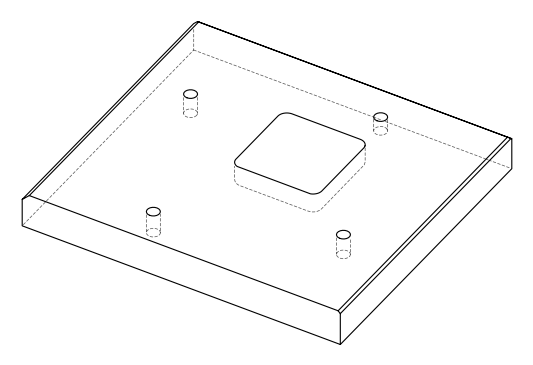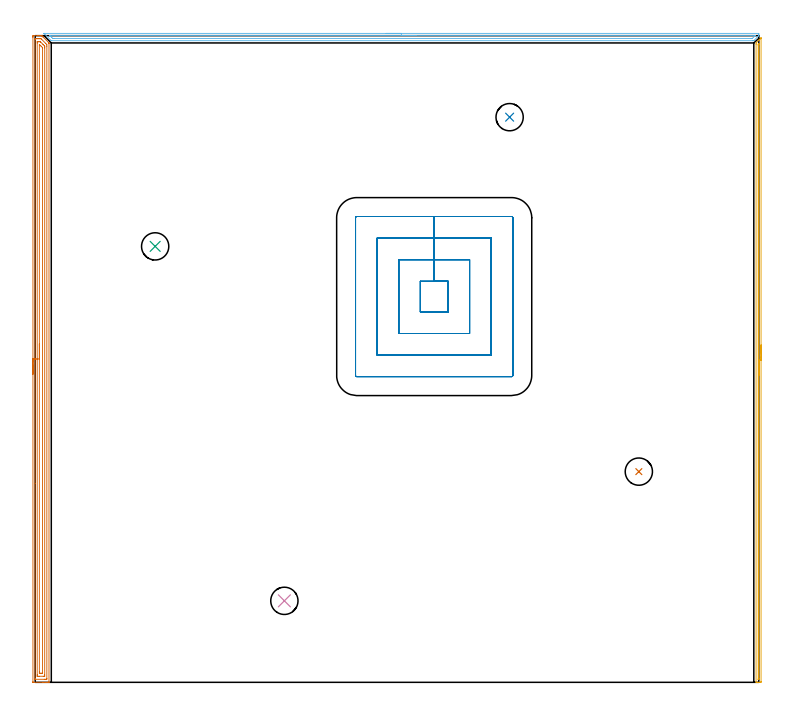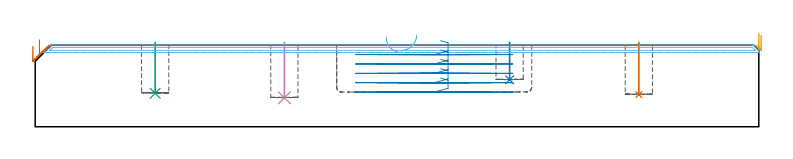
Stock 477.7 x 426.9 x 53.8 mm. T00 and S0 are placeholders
(PLAN: 8 operations, 2 tool changes, 40.1 min)
(1 INDEXABLE_INSERT_DRILL_BLIND_HOLE_FROM_SOLID | STEP1POCKET | NXT0302_007 | 0.14 min | 8224 mm3)
(2 INDEXABLE_INSERT_DRILL_BLIND_HOLE_FROM_SOLID_1 | STEP1POCKET_1 | NXT0302_007 | 0.1 min | 5735 mm3)
(3 INDEXABLE_INSERT_DRILL_BLIND_HOLE_FROM_SOLID_2 | STEP1POCKET_2 | NXT0302_007 | 0.14 min | 7995 mm3)
(4 INDEXABLE_INSERT_DRILL_BLIND_HOLE_FROM_SOLID_3 | STEP1POCKET_3 | NXT0302_007 | 0.15 min | 8756 mm3)
(5 AREA_MILL | FG_CHAMFER_SURFACE | UGT0205_001 | 6.93 min | 2325 mm3)
(6 AREA_MILL_1 | FG_CHAMFER_SURFACE_1 | UGT0205_001 | 7.68 min | 5450 mm3)
(7 AREA_MILL_2 | FG_CHAMFER_SURFACE_2 | UGT0205_001 | 13.87 min | 23917 mm3)
(8 MILL_RECTANGULAR_POCKET | POCKET_RECTANGULAR_STRAIGHT | NXT0201_007 | Follow Part, ap 6.25, ae 75% | 11.08 min | 514372 mm3)
(TOOL NXT0302_007 | Index. Insert Drill 18mm [880-D1800L25-05] | D18 PA176 FL90 Z2)
(TOOL UGT0205_001 | Chamfer Mill 20 x 3 x 45 deg. | D20 FL50 Z2)
(TOOL NXT0201_007 | ENDMILL 25mm [R216.25-25050GCK54P 1620] | D25 R3 FL54 Z5)
(OP 1 INDEXABLE_INSERT_DRILL_BLIND_HOLE_FROM_SOLID)
G17 G21 G94 G90
T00 M6
G54
G17 G0 G90 X398.5 Y139.1 S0 M3
G43 Z63.8 H1
G94 G81 G98 Z21.2 F250. R55.8
G80
M5
M2
(OP 2 INDEXABLE_INSERT_DRILL_BLIND_HOLE_FROM_SOLID_1)
G17 G21 G94 G90
T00 M6
G54
G17 G0 G90 X313.2 Y373.1 S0 M3
G43 Z63.8 H1
G94 G81 G98 Z31. F250. R55.8
G80
M5
M2
(OP 3 INDEXABLE_INSERT_DRILL_BLIND_HOLE_FROM_SOLID_2)
G17 G21 G94 G90
T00 M6
G54
G17 G0 G90 X79.2 Y287.8 S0 M3
G43 Z63.8 H1
G94 G81 G98 Z22.1 F250. R55.8
G80
M5
M2
(OP 4 INDEXABLE_INSERT_DRILL_BLIND_HOLE_FROM_SOLID_3)
G17 G21 G94 G90
T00 M6
G54
G17 G0 G90 X164.5 Y53.8 S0 M3
G43 Z63.8 H1
G94 G81 G98 Z19.1 F250. R55.8
G80
M5
M2
(OP 5 AREA_MILL)
G17 G21 G94 G90
T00 M6
G54
G17 G0 G90 X479.2 Y222.7 S1061 M3
G43 Z63.8 H0
Z60.5
G94 G1 Y222.662 Z59.628 F250.
Y222.548 Z58.763
Y222.359 Z57.912
Y222.097 Z57.08
Y221.763 Z56.274
Y221.36 Z55.5
Y220.892 Z54.764
Y220.36 Z54.072
Y219.771 Z53.429
Y219.128 Z52.839
Y218.436 Z52.308
Y217.7 Z51.84
Y216.926 Z51.437
Y216.12 Z51.103
Y215.288 Z50.841
Y214.437 Z50.652
Y213.572 Z50.538
Y212.7 Z50.5
X479.199 Y0.613 Z50.501
X479.196 Y0.269
X479.192 Y0.01 Z50.503
X478.86 Y0. Z50.834
X478.313 Z51.384
X477.987 Z51.709
X477.439 Z52.257
X477.113 Z52.581
X476.153 Z53.546
X476.024 Y0.003 Z53.668
X475.902 Y0.01 Z53.788
X475.9 Y0.167 Z53.8
Y421.215
X475.907 Y422.1 Z53.793
X475.911 Y422.108 Z53.789
X476.24 Y422.441 Z53.457
X477.413 Y423.614 Z52.284
X477.55 Y423.752 Z52.146
X477.693 Y423.894 Z52.005
X477.841 Y424.042 Z51.857
X477.987 Y424.189 Z51.708
X478.139 Y424.34 Z51.558
X478.268 Y424.469 Z51.43
X478.424 Y424.626 Z51.271
X478.936 Y425.137 Z50.763
X479.056 Y425.257 Z50.643
X479.184 Y425.382 Z50.514
X479.195 Y425.384 Z50.504
X479.199 Y425.382 Z50.499
X479.2 Y212.7 Z50.5
X477.786 Z51.914
Y2.605
X477.785 Y2.399 Z51.915
X477.784 Y2.294 Z51.916
X477.779 Y2.013 Z51.921
X477.501 Y2.003 Z52.199
X477.361 Z52.339
X477.332 Y2.006 Z52.368
X477.323 Y2.01 Z52.377
X477.32 Y2.017 Z52.38
X477.317 Y2.051 Z52.383
X477.315 Y2.193 Z52.385
Y420.322
X477.317 Y420.804 Z52.383
X477.32 Y421.004 Z52.38
X477.323 Y421.061 Z52.377
X477.355 Y421.097 Z52.345
X477.466 Y421.215 Z52.234
X477.568 Y421.315 Z52.132
X477.734 Y421.473 Z51.966
X477.779 Y421.514 Z51.921
X477.782 Y421.424 Z51.918
X477.785 Y421.215 Z51.915
Y421.01
X477.786 Y212.7 Z51.914
Y211.828 Z51.952
Y210.964 Z52.066
Y210.112 Z52.255
Y209.28 Z52.517
Y208.474 Z52.851
Y207.7 Z53.254
Y206.964 Z53.723
Y206.272 Z54.254
Y205.629 Z54.843
Y205.04 Z55.486
Y204.509 Z56.178
Y204.04 Z56.914
Y203.637 Z57.688
Y203.303 Z58.494
Y203.041 Z59.326
Y202.852 Z60.178
Y202.738 Z61.043
Y202.7 Z61.914
G0 Z63.8
M5
M2
(OP 6 AREA_MILL_1)
G17 G21 G94 G90
T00 M6
G54
G17 G0 G90 X231.75 Y428.4 S1061 M3
G43 Z63.8 H0
Z59.
G94 G1 X231.788 Z58.128 F250.
X231.902 Z57.264
X232.091 Z56.412
X232.353 Z55.58
X232.687 Z54.774
X233.09 Z54.
X233.559 Z53.264
X234.09 Z52.572
X234.679 Z51.929
X235.322 Z51.34
X236.014 Z50.808
X236.75 Z50.34
X237.524 Z49.937
X238.33 Z49.603
X239.162 Z49.341
X240.014 Z49.152
X240.878 Z49.038
X241.75 Z49.
X477.532
X477.602 Y428.397 Z49.003
X477.69 Y428.392 Z49.006
X477.7 Y428.007 Z49.393
Y427.565 Z49.834
X477.692 Y426.899 Z50.5
X477.689 Y426.893 Z50.506
X477.532 Y426.732 Z50.667
X474.567 Y423.767 Z53.632
X474.406 Y423.609 Z53.791
X474.4 Y423.607 Z53.793
X473.513 Y423.6 Z53.8
X10.88
X10.605 Y423.604 Z53.79
X10.471 Y423.729 Z53.671
X6.117 Y428.082 Z49.316
X5.966 Y428.233 Z49.164
X5.819 Y428.383 Z49.015
X5.817 Y428.394 Z49.003
X5.819 Y428.399 Z48.999
X241.75 Y428.4 Z49.
Y426.986 Z50.414
X475.207 Y426.985 Z50.415
X475.241
X475.299 Y426.981 Z50.419
X475.31 Y426.98 Z50.42
X475.307 Y426.968 Z50.432
X475.299 Y426.951 Z50.449
X475.271 Y426.921 Z50.479
X475.243 Y426.893 Z50.507
X473.485 Y425.135 Z52.265
X473.454 Y425.107 Z52.293
X473.357 Y425.021 Z52.379
X472.712 Y425.014 Z52.386
X12.667
X11.865 Y425.015 Z52.385
X11.773 Y425.017 Z52.383
X11.682 Y425.021 Z52.379
X11.635 Y425.027 Z52.373
X11.605 Y425.052 Z52.348
X11.546 Y425.107 Z52.293
X10.88 Y425.769 Z51.631
X10.65 Y426. Z51.4
X9.987 Y426.663 Z50.737
X9.76 Y426.893 Z50.507
X9.687 Y426.972 Z50.428
X9.683 Y426.978 Z50.422
X9.693 Y426.98 Z50.42
X9.74 Y426.984 Z50.416
X9.802 Y426.985 Z50.415
X9.895 Y426.986 Z50.414
X241.75
X242.622 Z50.452
X243.487 Z50.566
X244.338 Z50.755
X245.17 Z51.017
X245.976 Z51.351
X246.75 Z51.754
X247.486 Z52.223
X248.178 Z52.754
X248.821 Z53.343
X249.41 Z53.986
X249.942 Z54.678
X250.41 Z55.414
X250.813 Z56.188
X251.147 Z56.994
X251.409 Z57.826
X251.598 Z58.678
X251.712 Z59.543
X251.75 Z60.414
G0 Z63.8
M5
M2
(OP 7 AREA_MILL_2)
G17 G21 G94 G90
T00 M6
G54
G17 G0 G90 X-1.5 Y203.45 S1061 M3
G43 Z63.8 H0
Z53.2
G94 G1 Y203.488 Z52.328 F250.
Y203.602 Z51.463
Y203.791 Z50.612
Y204.053 Z49.78
Y204.387 Z48.974
Y204.79 Z48.2
Y205.258 Z47.464
Y205.79 Z46.772
Y206.379 Z46.129
Y207.022 Z45.54
Y207.714 Z45.008
Y208.45 Z44.54
Y209.224 Z44.137
Y210.03 Z43.803
Y210.862 Z43.541
Y211.713 Z43.352
Y212.578 Z43.238
Y213.45 Z43.2
Y425.834
X-1.499 Y426.27 Z43.201
X-1.495 Y426.723 Z43.203
X-1.491 Y426.89 Z43.205
X-1.048 Y426.9 Z43.648
X1.596 Z46.29
X2.117 Z46.814
X2.478 Z47.173
X2.999 Z47.695
X3.359 Z48.053
X4.141 Z48.839
X4.191 Z48.889
X4.241 Y426.898 Z48.938
X4.293 Y426.895 Z48.991
X4.334 Y426.866 Z49.033
X4.44 Y426.76 Z49.139
X4.535 Y426.667 Z49.231
X4.632 Y426.568 Z49.332
X4.729 Y426.471 Z49.429
X4.828 Y426.373 Z49.524
X4.93 Y426.27 Z49.63
X5.019 Y426.181 Z49.719
X5.122 Y426.08 Z49.818
X8.648 Y422.554 Z53.344
X8.784 Y422.417 Z53.482
X8.955 Y422.246 Z53.653
X9.089 Y422.113 Z53.785
X9.092 Y422.108 Z53.788
X9.095 Y422.096 Z53.791
X9.1 Y421.799 Z53.8
Y0.183
X9.097 Y0.007 Z53.788
X9.096 Y0.006 Z53.786
X8.73 Y0. Z53.43
X8.488 Z53.187
X7.767 Z52.462
X6.525 Z51.222
X5.122 Z49.818
X-1.309 Y0.001 Z43.388
X-1.492 Y0.01 Z43.206
X-1.499 Y0.193 Z43.199
Y0.218
X-1.5 Y213.45 Z43.2
X-0.086 Z44.614
X-0.085 Y424.399 Z44.615
X-0.084 Y424.482 Z44.616
X-0.079 Y424.878 Z44.621
X0.309 Y424.893 Z45.009
X0.715 Y424.898 Z45.415
X1.184 Y424.9 Z45.884
X1.596 Z46.296
X2.478 Z47.178
X2.948 Y424.899 Z47.648
X3.359 Y424.895 Z48.059
X3.838 Y424.89 Z48.538
X4.241 Y424.509 Z48.941
X4.259 Y424.491 Z48.959
X6.95 Y421.799 Z51.65
X7.679 Y420.994 Z52.379
X7.686 Y420.011 Z52.386
X7.685 Y2.501 Z52.385
X7.684 Y2.418 Z52.384
X7.679 Y2.022 Z52.379
X7.291 Y2.007 Z51.991
X6.885 Y2.002 Z51.585
X6.416 Y2. Z51.116
X6.004 Z50.704
X0.016 Y2.001 Z44.716
X-0.019 Y2.002 Z44.681
X-0.054 Y2.006 Z44.646
X-0.077 Y2.009 Z44.623
X-0.079 Y2.037 Z44.621
X-0.085 Y2.335 Z44.615
X-0.086 Y131.333 Z44.614
Y213.45
X1.328 Z46.028
X1.329 Y422.07 Z46.029
X1.331 Y422.693 Z46.031
X1.333 Y422.829 Z46.033
X1.335 Y422.887 Z46.035
X1.398 Y422.894 Z46.098
X1.596 Y422.897 Z46.296
X2.274 Y422.9 Z46.974
X2.478 Y422.899 Z47.178
X3.159 Y422.896 Z47.859
X3.359 Y422.89 Z48.059
X3.418 Y422.87 Z48.118
X3.48 Y422.813 Z48.18
X3.606 Y422.693 Z48.306
X5.122 Y421.178 Z49.822
X5.395 Y420.905 Z50.095
X6.004 Y420.285 Z50.704
X6.264 Y420.011 Z50.964
X6.268 Y419.743 Z50.968
X6.271 Y419.116 Z50.971
Y418.845
Y4.83
X6.269 Y4.207 Z50.969
X6.267 Y4.071 Z50.967
X6.264 Y4.013 Z50.964
X6.202 Y4.006 Z50.902
X6.004 Y4.003 Z50.704
X5.326 Y4. Z50.026
X2.682 Z47.382
X1.8 Z46.5
X1.596 Y4.003 Z46.296
X1.393 Y4.008 Z46.093
X1.34 Y4.01 Z46.04
X1.335 Y4.045 Z46.035
X1.332 Y4.116 Z46.032
X1.33 Y4.207 Z46.03
X1.329 Y4.478 Z46.029
X1.328 Y5.101 Z46.028
Y213.45
X2.743 Z47.443
Y420.636
X2.745 Y420.844 Z47.445
X2.747 Y420.879 Z47.447
X2.75 Y420.89 Z47.45
X2.757 Y420.892 Z47.457
X2.811 Y420.894 Z47.511
X2.919 Y420.89 Z47.619
X3.359 Y420.48 Z48.059
X3.838 Y420.011 Z48.538
X4.241 Y419.61 Z48.941
X4.733 Y419.116 Z49.433
X4.804 Y419.04 Z49.504
X4.845 Y418.995 Z49.545
X4.85 Y418.959 Z49.55
X4.853 Y418.803 Z49.553
X4.856 Y418.492 Z49.556
X4.857 Y6.264 Z49.557
X4.855 Y6.055 Z49.555
X4.853 Y6.021 Z49.553
X4.85 Y6.01 Z49.55
X4.842 Y6.007 Z49.542
X4.789 Y6.003 Z49.489
X4.679 Y6.001 Z49.379
X4.241 Y6. Z48.941
X3.359 Z48.059
X2.921 Y6.003 Z47.621
X2.812 Y6.006 Z47.512
X2.76 Y6.01 Z47.46
X2.749 Y6.018 Z47.449
X2.748 Y6.036 Z47.448
X2.745 Y6.141 Z47.445
X2.743 Y6.62 Z47.443
Y6.889
Y213.45
Y214.322 Z47.481
Y215.186 Z47.595
Y216.038 Z47.783
Y216.87 Z48.046
Y217.676 Z48.38
Y218.45 Z48.782
Y219.186 Z49.251
Y219.878 Z49.782
Y220.521 Z50.372
Y221.11 Z51.015
Y221.641 Z51.707
Y222.11 Z52.443
Y222.513 Z53.216
Y222.847 Z54.022
Y223.109 Z54.854
Y223.298 Z55.706
Y223.412 Z56.571
Y223.45 Z57.443
G0 Z63.8
M5
M2
(OP 8 MILL_RECTANGULAR_POCKET)
G17 G21 G94 G90
T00 M6
G54
G17 G0 G90 X267.64 Y244.55 S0 M3
G43 Z63.8 H1
Z56.8
G94 G1 X272.55 Z55.484 F250.
Y264.75 Z50.072
X263.4 Z47.62
X254.25 F500.
Y244.55
X272.55
Y264.75
X263.4
Y279.
X240.
Y230.3
X286.8
Y279.
X263.4
Y293.25
X225.75
Y216.05
X301.05
Y293.25
X263.4
Y307.5
X212.3
G3 X211.5 Y306.7 R0.8
G1 Y202.6
G3 X212.3 Y201.8 R0.8
G1 X314.5
G3 X315.3 Y202.6 R0.8
G1 Y306.7
G3 X314.5 Y307.5 R0.8
G1 X263.4
X262.4
G0 X267.64 Y244.55 Z50.62
G1 X272.55 Z49.304 F250.
Y264.75 Z43.892
X263.4 Z41.44
X254.25 F500.
Y244.55
X272.55
Y264.75
X263.4
Y279.
X240.
Y230.3
X286.8
Y279.
X263.4
Y293.25
X225.75
Y216.05
X301.05
Y293.25
X263.4
Y307.5
X212.3
G3 X211.5 Y306.7 R0.8
G1 Y202.6
G3 X212.3 Y201.8 R0.8
G1 X314.5
G3 X315.3 Y202.6 R0.8
G1 Y306.7
G3 X314.5 Y307.5 R0.8
G1 X263.4
X262.4
G0 X267.64 Y244.55 Z44.44
G1 X272.55 Z43.124 F250.
Y264.75 Z37.712
X263.4 Z35.26
X254.25 F500.
Y244.55
X272.55
Y264.75
X263.4
Y279.
X240.
Y230.3
X286.8
Y279.
X263.4
Y293.25
X225.75
Y216.05
X301.05
Y293.25
X263.4
Y307.5
X212.3
G3 X211.5 Y306.7 R0.8
G1 Y202.6
G3 X212.3 Y201.8 R0.8
G1 X314.5
G3 X315.3 Y202.6 R0.8
G1 Y306.7
G3 X314.5 Y307.5 R0.8
G1 X263.4
X262.4
G0 X267.64 Y244.55 Z38.26
G1 X272.55 Z36.944 F250.
Y264.75 Z31.532
X263.4 Z29.08
X254.25 F500.
Y244.55
X272.55
Y264.75
X263.4
Y279.
X240.
Y230.3
X286.8
Y279.
X263.4
Y293.25
X225.75
Y216.05
X301.05
Y293.25
X263.4
Y307.5
X212.3
G3 X211.5 Y306.7 R0.8
G1 Y202.6
G3 X212.3 Y201.8 R0.8
G1 X314.5
G3 X315.3 Y202.6 R0.8
G1 Y306.7
G3 X314.5 Y307.5 R0.8
G1 X263.4
X262.4
G0 X267.64 Y244.55 Z32.08
G1 X272.55 Z30.764 F250.
Y264.75 Z25.352
X263.4 Z22.9
X254.25 F500.
Y244.55
X272.55
Y264.75
X263.4
Y279.
X240.
Y230.3
X286.8
Y279.
X263.4
Y293.25
X225.75
Y216.05
X301.05
Y293.25
X263.4
Y307.5
X212.3
G3 X211.5 Y306.7 R0.8
G1 Y202.6
G3 X212.3 Y201.8 R0.8
G1 X314.5
G3 X315.3 Y202.6 R0.8
G1 Y306.7
G3 X314.5 Y307.5 R0.8
G1 X263.4
X262.4
G0 Z63.8
M5
M2
